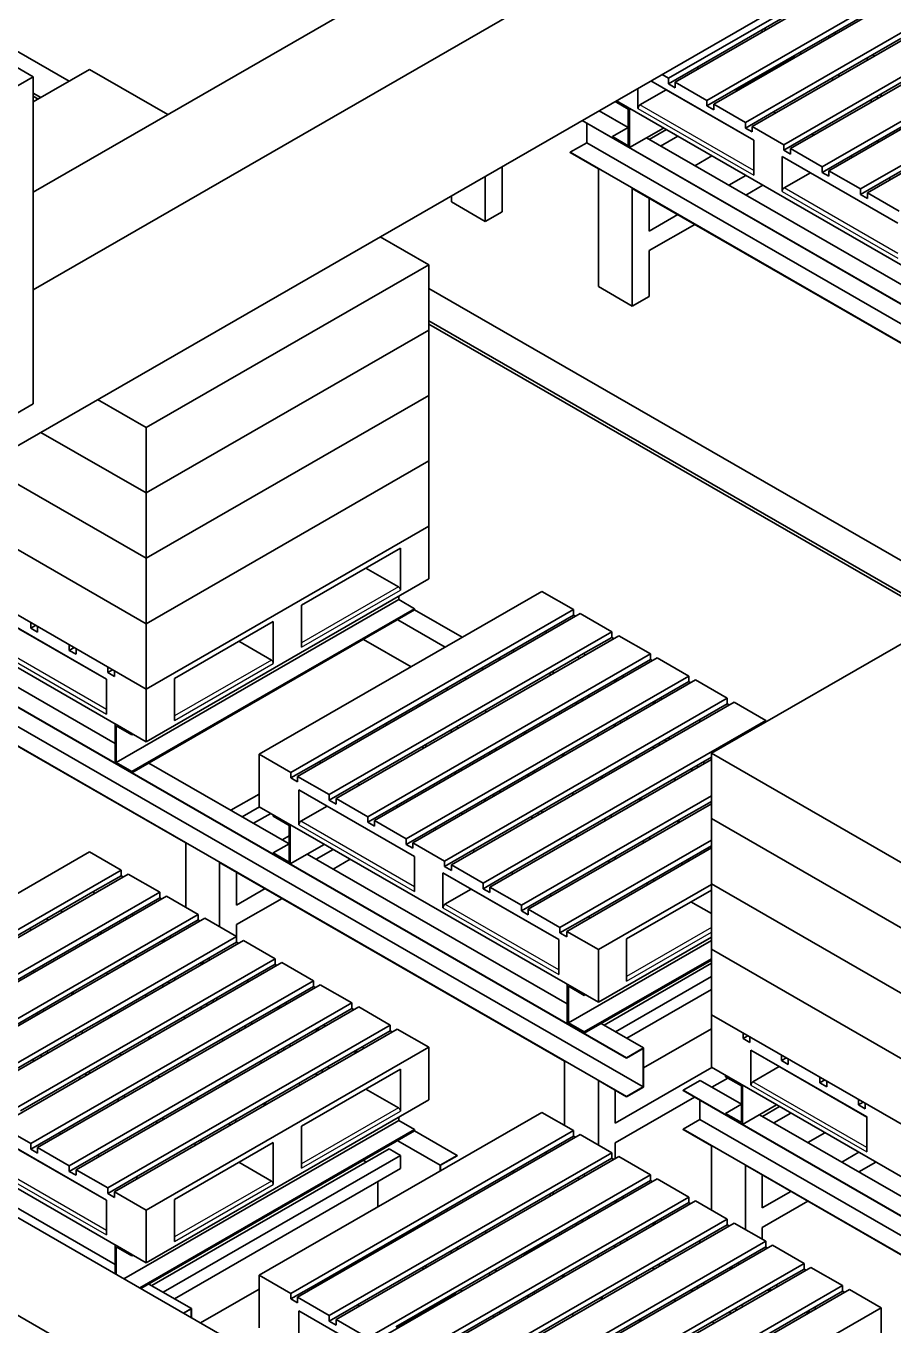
# Model space of a CAD drawing. Header units: millimetres. Extents: x 0 to 84100, y 0 to 59400.
# Drawn here: x 56963 to 59132, y 24066 to 27317 of the extents above; entities that cross this region are included whole.
import ezdxf

# ---------------------------------------------------------------- set-up
doc = ezdxf.new("R2010")
doc.units = ezdxf.units.MM
doc.header["$LTSCALE"] = 100
doc.layers.add('Visible (ISO)', color=7, linetype='Continuous', lineweight=35)
doc.layers.add('Visible Narrow (ISO)', color=7, linetype='Continuous', lineweight=25)

msp = doc.modelspace()

# ---------------------------------------------------------------- linework, layer by layer
at = {"layer": 'Visible (ISO)'}
for p, q in [((62213.72, 21056.92), (46374.53, 30178.1)), ((56981.13, 26901.59), (61347.52, 29416.03)), ((61559.65, 29293.87), (56981.13, 26657.28)), ((56026.54, 25739.67), (61559.65, 28925.97)), ((57071.3, 27178.92), (55708.34, 27963.8)), ((56981.13, 27189.79), (56274.02, 27596.98)), ((58570.71, 27186.34), (59277.81, 27593.54)), ((59294.78, 27583.76), (58587.68, 27176.57)), ((58666.87, 27130.96), (59373.98, 27538.16)), ((59390.95, 27528.38), (58683.84, 27121.19)), ((58763.04, 27075.58), (59470.15, 27482.78)), ((59487.12, 27473.01), (58780.01, 27065.81)), ((58859.21, 27020.2), (59526.71, 27404.6)), ((59526.71, 27385.05), (58876.18, 27010.43)), ((58888.91, 27355.68), (58641.42, 27213.16)), ((58985.07, 27300.3), (59055.78, 27341.02)), ((58985.07, 27300.3), (58737.58, 27157.78)), ((58802.3, 27305.81), (58807.21, 27302.99)), ((58812.54, 27306.06), (58812.54, 27311.7)), ((58955.37, 26964.83), (59526.71, 27293.84)), ((58974.08, 27288.33), (58969.18, 27291.15)), ((58969.46, 27291.31), (58974.36, 27288.48)), ((58970.29, 27290.83), (58970.01, 27290.67)), ((58989.98, 27297.48), (58985.07, 27300.3)), ((59081.24, 27244.92), (59151.95, 27285.64)), ((58898.47, 27250.43), (58903.37, 27247.61)), ((59526.71, 27274.29), (58972.34, 26955.05)), ((58883.69, 27240.96), (58738.42, 27157.3)), ((59081.24, 27244.92), (58833.75, 27102.4)), ((58887.76, 27238.61), (58882.85, 27241.44)), ((59070.25, 27232.95), (59065.35, 27235.77)), ((59065.62, 27235.93), (59070.53, 27233.11)), ((59086.14, 27242.1), (59081.24, 27244.92)), ((56274.02, 26782.59), (56981.13, 27189.79)), ((56981.13, 27127), (57122.55, 27208.44)), ((56981.13, 26372.24), (56981.13, 27189.79)), ((57122.55, 27208.44), (57318.26, 27095.73)), ((58570.71, 27186.34), (58554.72, 27195.55)), ((58570.71, 27172.44), (58641.42, 27213.16)), ((58570.71, 27172.44), (58570.71, 27186.34)), ((58641.42, 27213.16), (58646.32, 27210.34)), ((59177.41, 27189.54), (58929.92, 27047.03)), ((58983.92, 27183.24), (58979.02, 27186.06)), ((58994.64, 27195.05), (58999.54, 27192.23)), ((59051.54, 26909.45), (59526.71, 27183.08)), ((58494.34, 27110.96), (58494.34, 27160.78)), ((58499.29, 27119.53), (58565.05, 27157.4)), ((58527.03, 27179.61), (58784.25, 27031.48)), ((58565.05, 27157.71), (58565.05, 27157.4)), ((58565.05, 27157.4), (58565.32, 27157.56)), ((58784.25, 27031.17), (58565.05, 27157.4)), ((58587.68, 27162.67), (58570.71, 27172.44)), ((58666.87, 27130.96), (58587.68, 27176.57)), ((58587.68, 27176.57), (58587.68, 27162.67)), ((58666.87, 27117.06), (58737.58, 27157.78)), ((58737.58, 27157.78), (58742.49, 27154.96)), ((59526.71, 27163.54), (59068.51, 26899.67)), ((56981.13, 27149.41), (57000.59, 27138.2)), ((56981.13, 27141.23), (56993.49, 27134.11)), ((58437.59, 27128.1), (58470.3, 27109.27)), ((59243.87, 26667.06), (58440.43, 27129.74)), ((58440.43, 27129.74), (58473.13, 27110.91)), ((58580.94, 27148.56), (58580.67, 27148.4)), ((58666.87, 27117.06), (58666.87, 27130.96)), ((58763.04, 27075.58), (58683.84, 27121.19)), ((58683.84, 27121.19), (58683.84, 27107.29)), ((59273.57, 27134.17), (59026.08, 26991.65)), ((59080.09, 27127.86), (59075.19, 27130.68)), ((59090.8, 27139.67), (59095.71, 27136.85)), ((59102.45, 27146.38), (59102.45, 27140.73)), ((58470.29, 27063.3), (58397.68, 27105.11)), ((58470.3, 27109.27), (58470.3, 27017.7)), ((58473.13, 27012.8), (58473.13, 27110.91)), ((58644.64, 27111.57), (58644.91, 27111.73)), ((58652.09, 27107.59), (58651.82, 27107.43)), ((58683.84, 27107.29), (58666.87, 27117.06)), ((58680.48, 27091.24), (58680.21, 27091.08)), ((58763.04, 27061.68), (58833.75, 27102.4)), ((58833.75, 27102.4), (58838.65, 27099.58)), ((58354.54, 27080.27), (60445.95, 25875.91)), ((60445.95, 25876.73), (58355.25, 27080.68)), ((58366.35, 27025.05), (58366.35, 27073.47)), ((58430.7, 27040.5), (58470.3, 27063.31)), ((58473.13, 27012.8), (58558.31, 27061.85)), ((58565.49, 27057.72), (58522.73, 27033.1)), ((58763.04, 27061.68), (58763.04, 27075.58)), ((58780.01, 27051.91), (58763.04, 27061.68)), ((58859.21, 27020.2), (58780.01, 27065.81)), ((58780.01, 27065.81), (58780.01, 27051.91)), ((59369.74, 27078.79), (59122.25, 26936.27)), ((58324.63, 27001.03), (58366.35, 27025.05)), ((60487.67, 25803.46), (58366.35, 27025.05)), ((58470.3, 27017.7), (58430.7, 27040.5)), ((58430.7, 27037.23), (58430.7, 27040.5)), ((58430.7, 27037.23), (58473.13, 27012.8)), ((59166.09, 26662.61), (58515.55, 27037.23)), ((58593.88, 27041.37), (58551.13, 27016.75)), ((58765.61, 27041.9), (58765.88, 27042.06)), ((58784.25, 27031.48), (58784.25, 26944)), ((58859.21, 27006.31), (58929.92, 27047.03)), ((58859.21, 27006.31), (58859.21, 27020.2)), ((58929.92, 27047.03), (58934.82, 27044.2)), ((59096.83, 27026.74), (59091.93, 27029.56)), ((60445.95, 25779.44), (58324.63, 27001.03)), ((58324.63, 27000.21), (58324.63, 27001.03)), ((58395.34, 26959.49), (58324.63, 27000.21)), ((58636.53, 26967.57), (58679.28, 26992.19)), ((58854.96, 26903.29), (58854.96, 26990.76)), ((58854.96, 26990.76), (59144.88, 26823.81)), ((58876.18, 26996.53), (58859.21, 27006.31)), ((58955.37, 26964.83), (58876.18, 27010.43)), ((58876.18, 27010.43), (58876.18, 26996.53)), ((58955.37, 26950.93), (59026.08, 26991.65)), ((59026.08, 26991.65), (59030.99, 26988.82)), ((58154.93, 26965.32), (58154.93, 26852.48)), ((58395.34, 26959.49), (58395.34, 26665.17)), ((58955.37, 26950.93), (58955.37, 26964.83)), ((59051.54, 26909.45), (58972.34, 26955.05)), ((58972.34, 26955.05), (58972.34, 26941.15)), ((58112.5, 26940.89), (58112.5, 26828.05)), ((58764.14, 26943.33), (58721.38, 26918.71)), ((58859.91, 26911.86), (58925.68, 26949.73)), ((58925.68, 26950.04), (58925.68, 26949.73)), ((59144.88, 26823.5), (58925.68, 26949.73)), ((58972.34, 26941.15), (58955.37, 26950.93)), ((59051.54, 26895.55), (59122.25, 26936.27)), ((59122.25, 26936.27), (59127.15, 26933.44)), ((58027.65, 26892.03), (58027.65, 26876.91)), ((58480.2, 26910.62), (58480.2, 26616.31)), ((59342.87, 26413.85), (58480.2, 26910.62)), ((58763.97, 26894.18), (58806.73, 26918.8)), ((59051.54, 26895.55), (59051.54, 26909.45)), ((59068.51, 26885.78), (59051.54, 26895.55)), ((59147.71, 26854.07), (59068.51, 26899.67)), ((59068.51, 26899.67), (59068.51, 26885.78)), ((58112.5, 26828.05), (58027.65, 26876.91)), ((58522.62, 26886.19), (58522.62, 26804.25)), ((58154.93, 26852.48), (58112.5, 26828.05)), ((58593.77, 26845.22), (58522.62, 26804.25)), ((58522.62, 26755.2), (58636.36, 26820.69)), ((57849.82, 26789.63), (57971.08, 26719.8)), ((58522.62, 26755.2), (58522.62, 26640.74)), ((57971.08, 26719.8), (57263.97, 26312.6)), ((57971.08, 26556.29), (57971.08, 26719.8)), ((58480.2, 26616.31), (58395.34, 26665.17)), ((59334.04, 25875.9), (57971.08, 26660.77)), ((58522.62, 26640.74), (58480.2, 26616.31)), ((57971.08, 26579.33), (59263.33, 25835.18)), ((57971.08, 26571.16), (59256.23, 25831.09)), ((57971.08, 26556.29), (57263.97, 26149.09)), ((57971.08, 26556.28), (57263.97, 26149.09)), ((57971.08, 26556.29), (57971.08, 26556.28)), ((57971.08, 26392.77), (57971.08, 26556.28)), ((56981.13, 26372.24), (56274.02, 25965.04)), ((57263.97, 26312.6), (57142.72, 26382.43)), ((57971.08, 26392.77), (57263.97, 25985.58)), ((57971.08, 26392.76), (57263.97, 25985.57)), ((57971.08, 26392.77), (57971.08, 26392.76)), ((57971.08, 26229.25), (57971.08, 26392.76)), ((57263.97, 26149.09), (57263.97, 26312.6)), ((57263.97, 26149.09), (57000.74, 26300.67)), ((57263.97, 26149.09), (57000.75, 26300.68)), ((57263.97, 25985.57), (56858.76, 26218.91)), ((57263.97, 25985.58), (56858.77, 26218.92)), ((57971.08, 26229.25), (57263.97, 25822.06)), ((57971.08, 26229.25), (57263.97, 25822.05)), ((57971.08, 26229.25), (57971.08, 26229.25)), ((57971.08, 26065.74), (57971.08, 26229.25)), ((57263.97, 25985.58), (57263.97, 26149.09)), ((57263.97, 25822.06), (56716.79, 26137.16)), ((57263.97, 25822.05), (56716.79, 26137.15)), ((57263.97, 25658.54), (56574.82, 26055.4)), ((57971.08, 26065.74), (57263.97, 25658.54)), ((57971.08, 26065.74), (57971.08, 25934.11)), ((57263.97, 25526.92), (56460.53, 25989.59)), ((57263.97, 25822.06), (57263.97, 25985.57)), ((57652.88, 25868.6), (57900.37, 26011.12)), ((57900.37, 26011.12), (57900.37, 25905.66)), ((57813.77, 25961.25), (57895.42, 25914.23)), ((56374.64, 25940.13), (58466.06, 24735.76)), ((58466.06, 24736.58), (56375.35, 25940.53)), ((57971.08, 25934.11), (57263.97, 25526.92)), ((58507.77, 24663.31), (56386.45, 25884.9)), ((57186.19, 25522.47), (56535.65, 25897.09)), ((57896.13, 25882.44), (57189.02, 25475.24)), ((58253.92, 25902.86), (57546.82, 25495.66)), ((57896.13, 25890.95), (57896.13, 25882.44)), ((57896.13, 25882.44), (57935.73, 25859.64)), ((58253.92, 25902.86), (58333.12, 25857.25)), ((58678.19, 25498.21), (59385.29, 25905.41)), ((58466.06, 24639.29), (56344.74, 25860.88)), ((56875.07, 25850.61), (57164.98, 25683.66)), ((57935.73, 25859.64), (57228.62, 25452.44)), ((57228.62, 25449.17), (57935.73, 25856.37)), ((57626.01, 25450.06), (58333.12, 25857.25)), ((57652.88, 25763.14), (57652.88, 25868.6)), ((57935.73, 25856.37), (57935.73, 25859.64)), ((57935.73, 25856.37), (58054.46, 25787.99)), ((58333.12, 25857.25), (58333.12, 25843.35)), ((56975.47, 25810.78), (56975.47, 25824.68)), ((56975.47, 25810.78), (56987.54, 25817.73)), ((57263.97, 25658.54), (57263.97, 25822.05)), ((57334.68, 25685.36), (57582.17, 25827.88)), ((57582.17, 25827.88), (57582.17, 25722.42)), ((58350.09, 25847.48), (57642.98, 25440.28)), ((58012.03, 25763.56), (57893.3, 25831.93)), ((58333.12, 25843.35), (58262.41, 25802.64)), ((58333.12, 25843.35), (58338.02, 25840.53)), ((58350.09, 25847.48), (58429.29, 25801.87)), ((57164.98, 25683.35), (56945.78, 25809.58)), ((56992.45, 25801.01), (56975.47, 25810.78)), ((56992.45, 25814.9), (56992.45, 25801.01)), ((57722.18, 25394.68), (58429.29, 25801.87)), ((58446.26, 25792.1), (57739.15, 25384.91)), ((58262.41, 25802.64), (58014.92, 25660.12)), ((58267.31, 25799.81), (58262.41, 25802.64)), ((58429.29, 25787.98), (58358.58, 25747.26)), ((58429.29, 25801.87), (58429.29, 25787.98)), ((58429.29, 25787.98), (58434.19, 25785.15)), ((58446.26, 25792.1), (58525.45, 25746.5)), ((57362.97, 25273.7), (56500.3, 25770.48)), ((57071.64, 25755.4), (57071.64, 25769.3)), ((57071.64, 25755.4), (57083.71, 25762.35)), ((57088.61, 25745.63), (57071.64, 25755.4)), ((57088.61, 25759.53), (57088.61, 25745.63)), ((57495.57, 25778.01), (57577.22, 25730.99)), ((57926.85, 25714.51), (57808.12, 25782.88)), ((58183.21, 25751.38), (58183.21, 25757.03)), ((57818.35, 25339.3), (58525.45, 25746.5)), ((58542.42, 25736.72), (57835.32, 25329.53)), ((58358.58, 25747.26), (58111.09, 25604.74)), ((58145.72, 25735.44), (58150.62, 25732.61)), ((58342.96, 25738.26), (58347.86, 25735.44)), ((58363.48, 25744.43), (58358.58, 25747.26)), ((58525.45, 25732.6), (58454.74, 25691.88)), ((58525.45, 25746.5), (58525.45, 25732.6)), ((58525.45, 25732.6), (58530.36, 25729.77)), ((58542.42, 25736.72), (58621.62, 25691.12)), ((57167.81, 25700.02), (57167.81, 25713.92)), ((57167.81, 25700.02), (57179.87, 25706.97)), ((57184.78, 25690.25), (57167.81, 25700.02)), ((57184.78, 25704.15), (57184.78, 25690.25)), ((57914.51, 25283.92), (58621.62, 25691.12)), ((58108.2, 25708.18), (58103.29, 25711.01)), ((58454.74, 25691.88), (58207.25, 25549.36)), ((58276.88, 25694.56), (58271.97, 25697.39)), ((58282.21, 25697.63), (58282.21, 25703.28)), ((58459.65, 25689.05), (58454.74, 25691.88)), ((58621.62, 25691.12), (58621.62, 25677.22)), ((57164.98, 25683.66), (57164.98, 25596.19)), ((57263.97, 25526.92), (57263.97, 25658.54)), ((57334.68, 25579.9), (57334.68, 25685.36)), ((58638.59, 25681.34), (57931.48, 25274.15)), ((58014.92, 25660.12), (57944.21, 25619.4)), ((58014.92, 25660.12), (58019.82, 25657.29)), ((58060.7, 25686.48), (58065.61, 25683.66)), ((58435.95, 25681.05), (58440.85, 25678.23)), ((58439.13, 25682.88), (58444.03, 25680.06)), ((58621.62, 25677.22), (58550.91, 25636.5)), ((58621.62, 25677.22), (58626.52, 25674.4)), ((58638.59, 25681.34), (58717.79, 25635.74)), ((58010.68, 25228.54), (58717.79, 25635.74)), ((58734.76, 25625.97), (58027.65, 25218.77)), ((58550.91, 25636.5), (58303.42, 25493.98)), ((58338.05, 25624.68), (58342.96, 25621.86)), ((58357.43, 25630.19), (58352.52, 25633.01)), ((58368.14, 25642.01), (58373.04, 25639.18)), ((58532.11, 25625.68), (58537.02, 25622.85)), ((58535.29, 25627.51), (58540.19, 25624.68)), ((58555.81, 25633.68), (58550.91, 25636.5)), ((58717.79, 25621.84), (58647.07, 25581.12)), ((58717.79, 25635.74), (58717.79, 25621.84)), ((58717.79, 25621.84), (58722.69, 25619.02)), ((58734.76, 25625.97), (58813.95, 25580.36)), ((57944.21, 25619.4), (57696.72, 25476.88)), ((57949.11, 25616.57), (57944.21, 25619.4)), ((58111.09, 25604.74), (58040.38, 25564.02)), ((58111.09, 25604.74), (58115.99, 25601.91)), ((58300.53, 25597.43), (58295.63, 25600.25)), ((57186.19, 25571.71), (57228.62, 25547.28)), ((57186.19, 25473.6), (57186.19, 25571.71)), ((57189.02, 25475.24), (57189.02, 25566.81)), ((57189.02, 25566.81), (57228.62, 25544.01)), ((58040.38, 25564.02), (57792.89, 25421.5)), ((57865.01, 25568.14), (57865.01, 25573.79)), ((58045.28, 25561.19), (58040.38, 25564.02)), ((58106.85, 25173.16), (58813.95, 25580.36)), ((58647.07, 25581.12), (58399.59, 25438.6)), ((58434.22, 25569.3), (58439.12, 25566.48)), ((58453.59, 25574.81), (58448.69, 25577.64)), ((58464.31, 25586.63), (58469.21, 25583.81)), ((58651.98, 25578.3), (58647.07, 25581.12)), ((58813.95, 25580.36), (58813.95, 25576.39)), ((57228.62, 25544.01), (57228.62, 25547.28)), ((57228.62, 25544.01), (57231.46, 25545.64)), ((58024.76, 25555.03), (58029.66, 25552.2)), ((58207.25, 25549.36), (58136.54, 25508.64)), ((58207.25, 25549.36), (58212.16, 25546.54)), ((58215.35, 25548.37), (58210.45, 25551.2)), ((58396.7, 25542.05), (58391.79, 25544.87)), ((58560.47, 25531.25), (58565.38, 25528.43)), ((58572.12, 25537.96), (58572.12, 25532.31)), ((57626.01, 25450.06), (57546.82, 25495.66)), ((57546.82, 25495.66), (57546.82, 25364.04)), ((58136.54, 25508.64), (57889.06, 25366.12)), ((57958.68, 25511.32), (57953.78, 25514.15)), ((57964.01, 25514.39), (57964.01, 25520.04)), ((58125.56, 25496.67), (58120.65, 25499.49)), ((58120.93, 25499.65), (58125.83, 25496.82)), ((58141.45, 25505.82), (58136.54, 25508.64)), ((58303.42, 25493.98), (58232.71, 25453.26)), ((58303.42, 25493.98), (58308.32, 25491.16)), ((58311.51, 25492.99), (58306.61, 25495.82)), ((58530.39, 25513.92), (58535.29, 25511.1)), ((58549.76, 25519.43), (58544.86, 25522.26)), ((58678.19, 25334.7), (58678.19, 25498.21)), ((59526.72, 25009.58), (58678.19, 25498.21)), ((57186.19, 25473.6), (57228.62, 25449.17)), ((57228.62, 25452.44), (57189.02, 25475.24)), ((57621.76, 25271.64), (57271.05, 25473.6)), ((57696.72, 25476.88), (57626.01, 25436.16)), ((57696.72, 25476.88), (57701.63, 25474.06)), ((58678.19, 25482.63), (58123.82, 25163.39)), ((58492.86, 25486.67), (58487.96, 25489.49)), ((58678.19, 25488.28), (58495.75, 25383.22)), ((58645.93, 25464.06), (58641.02, 25466.88)), ((58656.64, 25475.87), (58661.54, 25473.05)), ((57228.62, 25449.17), (57228.62, 25452.44)), ((57626.01, 25436.16), (57626.01, 25450.06)), ((57642.98, 25426.39), (57626.01, 25436.16)), ((57722.18, 25394.68), (57642.98, 25440.28)), ((57642.98, 25440.28), (57642.98, 25426.39)), ((58232.71, 25453.26), (57985.22, 25310.74)), ((58039.23, 25446.95), (58034.33, 25449.78)), ((58049.94, 25458.77), (58054.85, 25455.95)), ((58221.72, 25441.29), (58216.82, 25444.11)), ((58217.09, 25444.27), (58222, 25441.44)), ((58237.61, 25450.44), (58232.71, 25453.26)), ((58399.59, 25438.6), (58328.88, 25397.88)), ((58399.59, 25438.6), (58404.49, 25435.78)), ((58407.68, 25437.62), (58402.78, 25440.44)), ((58589.03, 25431.29), (58584.13, 25434.11)), ((58626.55, 25458.55), (58631.46, 25455.72)), ((57546.82, 25396.05), (57476.27, 25355.42)), ((57645.81, 25319.29), (57645.81, 25406.77)), ((57645.81, 25406.77), (57935.73, 25239.82)), ((57792.89, 25421.5), (57722.18, 25380.78)), ((57722.18, 25380.78), (57722.18, 25394.68)), ((57792.89, 25421.5), (57797.79, 25418.68)), ((58328.88, 25397.88), (58081.39, 25255.36)), ((58135.4, 25391.57), (58130.49, 25394.4)), ((58146.11, 25403.39), (58151.01, 25400.57)), ((58333.78, 25395.06), (58328.88, 25397.88)), ((57547.31, 25363.75), (57504.55, 25339.13)), ((57546.82, 25364.04), (58395.34, 24875.4)), ((57716.52, 25365.74), (57650.76, 25327.87)), ((57716.52, 25366.05), (57716.52, 25365.74)), ((57716.52, 25365.74), (57716.8, 25365.89)), ((57935.73, 25239.51), (57716.52, 25365.74)), ((57739.15, 25371.01), (57722.18, 25380.78)), ((57818.35, 25339.3), (57739.15, 25384.91)), ((57739.15, 25384.91), (57739.15, 25371.01)), ((57889.06, 25366.12), (57818.35, 25325.4)), ((57889.06, 25366.12), (57893.96, 25363.3)), ((58112.5, 25384.04), (58112.5, 25378.39)), ((58203.01, 25117.79), (58678.19, 25391.42)), ((58678.19, 25371.87), (58219.98, 25108.01)), ((58495.75, 25383.22), (58425.04, 25342.5)), ((58495.75, 25383.22), (58500.66, 25380.4)), ((58503.85, 25382.24), (58498.94, 25385.06)), ((58678.19, 25377.52), (58591.92, 25327.84)), ((57575.7, 25347.4), (57532.95, 25322.78)), ((57582.17, 25343.68), (57624.6, 25319.25)), ((57582.17, 25340.41), (57582.17, 25343.68)), ((57582.17, 25340.41), (57621.77, 25317.61)), ((57732.41, 25356.9), (57732.14, 25356.74)), ((57818.35, 25325.4), (57818.35, 25339.3)), ((57914.51, 25283.92), (57835.32, 25329.53)), ((57835.32, 25329.53), (57835.32, 25315.63)), ((58055.97, 25345.84), (58051.07, 25348.66)), ((58425.04, 25342.5), (58177.56, 25199.99)), ((58231.56, 25336.2), (58226.66, 25339.02)), ((58242.28, 25348.01), (58247.18, 25345.19)), ((58253.92, 25354.72), (58253.92, 25349.07)), ((58414.06, 25330.53), (58409.15, 25333.35)), ((58409.43, 25333.51), (58414.33, 25330.69)), ((58429.95, 25339.68), (58425.04, 25342.5)), ((58600.01, 25326.86), (58595.11, 25329.68)), ((59526.72, 24846.07), (58678.19, 25334.7)), ((58678.19, 25334.69), (58678.19, 25334.7)), ((58678.19, 25171.19), (58678.19, 25334.69)), ((59526.72, 24846.06), (58678.19, 25334.69)), ((62213.72, 21301.23), (55266.4, 25301.93)), ((57621.77, 25317.61), (57621.77, 25226.04)), ((57624.6, 25221.14), (57624.6, 25319.25)), ((57796.11, 25319.91), (57796.38, 25320.06)), ((57818.36, 25307.41), (57818.09, 25307.25)), ((57835.32, 25315.63), (57818.35, 25325.4)), ((57985.22, 25310.74), (57914.51, 25270.02)), ((57985.22, 25310.74), (57990.13, 25307.92)), ((58591.92, 25327.84), (58521.21, 25287.13)), ((58591.92, 25327.84), (58596.82, 25325.02)), ((57362.97, 25273.7), (57362.97, 25112.9)), ((57582.17, 25248.84), (57621.77, 25271.65)), ((57604.15, 25281.78), (57621.77, 25291.92)), ((57624.6, 25221.14), (57709.78, 25270.19)), ((57860.68, 25282.72), (57860.95, 25282.88)), ((57914.51, 25270.02), (57914.51, 25283.92)), ((57931.48, 25260.25), (57914.51, 25270.02)), ((58010.68, 25228.54), (57931.48, 25274.15)), ((57931.48, 25274.15), (57931.48, 25260.25)), ((58521.21, 25287.13), (58273.72, 25144.61)), ((58299.18, 25062.41), (58678.19, 25280.66)), ((58327.73, 25280.82), (58322.83, 25283.64)), ((58338.44, 25292.63), (58343.35, 25289.81)), ((58510.22, 25275.15), (58505.32, 25277.97)), ((58505.59, 25278.13), (58510.5, 25275.31)), ((58526.11, 25284.3), (58521.21, 25287.13)), ((58678.19, 25266.76), (58617.38, 25231.75)), ((57122.55, 25251.35), (56415.45, 24844.15)), ((57122.55, 25251.35), (57201.75, 25205.74)), ((57621.77, 25226.04), (57582.17, 25248.84)), ((57582.17, 25245.57), (57582.17, 25248.84)), ((57582.17, 25245.57), (57624.6, 25221.14)), ((58317.56, 24870.95), (57667.02, 25245.57)), ((57731.76, 25257.54), (57689.01, 25232.92)), ((57731.6, 25208.39), (57774.35, 25233.01)), ((57935.73, 25239.82), (57935.73, 25152.34)), ((58081.39, 25255.36), (58010.68, 25214.64)), ((58081.39, 25255.36), (58086.29, 25252.54)), ((58678.19, 25261.12), (58316.15, 25052.63)), ((58617.38, 25231.75), (58369.89, 25089.23)), ((58434.61, 25237.25), (58439.51, 25234.43)), ((58622.28, 25228.92), (58617.38, 25231.75)), ((56494.64, 24798.54), (57201.75, 25205.74)), ((57201.75, 25205.74), (57201.75, 25191.84)), ((57447.82, 25224.83), (57447.82, 25064.04)), ((58310.49, 24728.06), (57447.82, 25224.83)), ((57490.25, 25200.4), (57490.25, 25118.46)), ((58006.44, 25111.62), (58006.44, 25199.1)), ((58006.44, 25199.1), (58296.35, 25032.15)), ((58010.68, 25214.64), (58010.68, 25228.54)), ((58027.65, 25204.87), (58010.68, 25214.64)), ((58106.85, 25173.16), (58027.65, 25218.77)), ((58027.65, 25218.77), (58027.65, 25204.87)), ((58177.56, 25199.99), (58106.85, 25159.27)), ((58177.56, 25199.99), (58182.46, 25197.16)), ((58423.9, 25225.44), (58418.99, 25228.26)), ((58606.39, 25219.77), (58601.49, 25222.6)), ((58601.76, 25222.75), (58606.66, 25219.93)), ((57218.72, 25195.97), (56511.61, 24788.77)), ((57201.75, 25191.84), (57131.04, 25151.12)), ((57201.75, 25191.84), (57206.65, 25189.02)), ((57218.72, 25195.97), (57297.92, 25150.36)), ((58106.85, 25159.27), (58106.85, 25173.16)), ((58395.34, 25007.03), (58678.19, 25169.91)), ((58520.06, 25170.06), (58515.16, 25172.88)), ((58530.78, 25181.88), (58535.68, 25179.05)), ((59526.72, 24682.55), (58678.19, 25171.19)), ((58678.19, 25171.18), (58678.19, 25171.18)), ((58678.19, 25007.67), (58678.19, 25171.18)), ((59526.72, 24682.54), (58678.19, 25171.18)), ((56590.81, 24743.17), (57297.92, 25150.36)), ((57314.89, 25140.59), (56607.78, 24733.39)), ((57131.04, 25151.12), (56883.55, 25008.6)), ((57135.94, 25148.3), (57131.04, 25151.12)), ((57297.92, 25136.46), (57227.2, 25095.74)), ((57297.92, 25150.36), (57297.92, 25136.46)), ((57297.92, 25136.46), (57302.82, 25133.64)), ((57314.89, 25140.59), (57394.08, 25094.98)), ((57561.4, 25159.43), (57490.25, 25118.46)), ((57490.25, 25069.41), (57603.99, 25134.9)), ((58077.15, 25158.07), (58011.39, 25120.2)), ((58077.15, 25158.38), (58077.15, 25158.07)), ((58296.35, 25031.84), (58077.15, 25158.07)), ((58123.82, 25149.49), (58106.85, 25159.27)), ((58203.01, 25117.79), (58123.82, 25163.39)), ((58123.82, 25163.39), (58123.82, 25149.49)), ((58273.72, 25144.61), (58203.01, 25103.89)), ((58273.72, 25144.61), (58278.63, 25141.78)), ((58466.06, 25033.85), (58678.19, 25156.01)), ((57051.84, 25099.87), (57051.84, 25105.52)), ((58203.01, 25103.89), (58203.01, 25117.79)), ((58219.98, 25094.11), (58203.01, 25103.89)), ((58299.18, 25062.41), (58219.98, 25108.01)), ((58219.98, 25108.01), (58219.98, 25094.11)), ((58678.19, 25096.99), (58626.94, 25126.5)), ((56686.97, 24687.79), (57394.08, 25094.98)), ((57411.05, 25085.21), (56703.95, 24678.01)), ((57227.2, 25095.74), (56979.72, 24953.22)), ((57014.35, 25083.93), (57019.25, 25081.1)), ((57211.59, 25086.75), (57216.49, 25083.93)), ((57232.11, 25092.92), (57227.2, 25095.74)), ((57394.08, 25081.08), (57323.37, 25040.36)), ((57394.08, 25094.98), (57394.08, 25081.08)), ((57394.08, 25081.08), (57398.98, 25078.26)), ((57411.05, 25085.21), (57490.25, 25039.6)), ((57490.25, 25069.41), (57490.25, 25039.6)), ((58369.89, 25089.23), (58299.18, 25048.51)), ((58369.89, 25089.23), (58374.79, 25086.4)), ((56783.14, 24632.41), (57490.25, 25039.6)), ((56976.83, 25056.67), (56971.92, 25059.49)), ((57323.37, 25040.36), (57075.88, 24897.85)), ((57145.51, 25043.05), (57140.6, 25045.87)), ((57150.84, 25046.12), (57150.84, 25051.77)), ((57328.27, 25037.54), (57323.37, 25040.36)), ((57490.25, 25039.6), (57490.25, 25025.71)), ((58299.18, 25048.51), (58299.18, 25062.41)), ((58316.15, 25038.74), (58299.18, 25048.51)), ((58395.34, 25007.03), (58316.15, 25052.63)), ((58316.15, 25052.63), (58316.15, 25038.74)), ((58678.19, 25038.28), (58395.34, 24875.4)), ((57507.22, 25029.83), (56800.11, 24622.64)), ((57304.58, 25029.54), (57309.48, 25026.72)), ((57307.75, 25031.37), (57312.66, 25028.55)), ((57490.25, 25025.71), (57419.54, 24984.99)), ((57490.25, 25025.71), (57495.15, 25022.88)), ((57507.22, 25029.83), (57586.41, 24984.23)), ((58296.35, 25032.15), (58296.35, 24944.67)), ((58678.19, 25029.77), (58320.39, 24823.73)), ((58395.34, 24875.4), (58395.34, 25007.03)), ((58466.06, 24928.39), (58466.06, 25033.85)), ((59526.72, 24519.03), (58678.19, 25007.67)), ((58678.19, 25007.66), (58678.19, 25007.66)), ((58678.19, 24844.15), (58678.19, 25007.66)), ((59526.72, 24519.02), (58678.19, 25007.66)), ((56879.31, 24577.03), (57586.41, 24984.23)), ((57603.39, 24974.45), (56896.28, 24567.26)), ((57419.54, 24984.99), (57172.05, 24842.47)), ((57206.68, 24973.17), (57211.59, 24970.34)), ((57226.06, 24978.68), (57221.15, 24981.5)), ((57236.77, 24990.49), (57241.67, 24987.67)), ((57400.74, 24974.16), (57405.65, 24971.34)), ((57403.92, 24975.99), (57408.82, 24973.17)), ((57424.44, 24982.16), (57419.54, 24984.99)), ((57586.41, 24984.23), (57586.41, 24970.33)), ((57603.39, 24974.45), (57682.58, 24928.85)), ((58678.19, 24984.16), (58359.99, 24800.93)), ((58359.99, 24797.66), (58678.19, 24980.89)), ((58678.19, 24972.62), (58409.6, 24817.95)), ((56979.72, 24953.22), (56909.01, 24912.51)), ((56979.72, 24953.22), (56984.62, 24950.4)), ((57169.16, 24945.91), (57164.26, 24948.74)), ((57586.41, 24970.33), (57515.7, 24929.61)), ((57586.41, 24970.33), (57591.32, 24967.5)), ((58678.19, 24940.05), (58437.88, 24801.67)), ((56975.47, 24521.65), (57682.58, 24928.85)), ((57699.55, 24919.07), (56992.45, 24511.88)), ((57515.7, 24929.61), (57268.22, 24787.09)), ((57302.85, 24917.79), (57307.75, 24914.97)), ((57322.22, 24923.3), (57317.32, 24926.12)), ((57332.94, 24935.12), (57337.84, 24932.29)), ((57520.61, 24926.78), (57515.7, 24929.61)), ((57682.58, 24914.95), (57611.87, 24874.23)), ((57682.58, 24928.85), (57682.58, 24914.95)), ((57682.58, 24914.95), (57687.48, 24912.12)), ((57699.55, 24919.07), (57778.75, 24873.47)), ((58317.56, 24920.19), (58359.99, 24895.76)), ((58317.56, 24822.09), (58317.56, 24920.19)), ((58320.39, 24823.73), (58320.39, 24915.3)), ((58320.39, 24915.3), (58359.99, 24892.49)), ((58678.19, 24907.35), (58466.27, 24785.32)), ((57075.88, 24897.85), (57005.17, 24857.13)), ((57075.88, 24897.85), (57080.79, 24895.02)), ((57083.98, 24896.86), (57079.07, 24899.68)), ((57265.33, 24890.53), (57260.42, 24893.36)), ((57611.87, 24874.23), (57364.38, 24731.71)), ((57429.1, 24879.74), (57434.01, 24876.91)), ((57440.75, 24886.44), (57440.75, 24880.8)), ((57616.77, 24871.41), (57611.87, 24874.23)), ((58359.99, 24892.49), (58359.99, 24895.76)), ((58359.99, 24892.49), (58362.83, 24894.13)), ((57005.17, 24857.13), (56757.69, 24714.61)), ((56994.19, 24845.15), (56989.28, 24847.98)), ((56989.56, 24848.13), (56994.46, 24845.31)), ((57010.08, 24854.3), (57005.17, 24857.13)), ((57071.64, 24466.27), (57778.75, 24873.47)), ((57795.72, 24863.7), (57088.61, 24456.5)), ((57172.05, 24842.47), (57101.34, 24801.75)), ((57172.05, 24842.47), (57176.95, 24839.64)), ((57180.14, 24841.48), (57175.24, 24844.3)), ((57399.02, 24862.41), (57403.92, 24859.59)), ((57418.39, 24867.92), (57413.49, 24870.74)), ((57593.07, 24863.41), (57597.98, 24860.58)), ((57596.25, 24865.24), (57601.16, 24862.41)), ((57778.75, 24859.57), (57708.04, 24818.85)), ((57778.75, 24873.47), (57778.75, 24859.57)), ((57778.75, 24859.57), (57783.65, 24856.75)), ((57795.72, 24863.7), (57874.91, 24818.09)), ((58678.19, 24844.15), (58678.19, 24712.52)), ((59526.72, 24355.51), (58678.19, 24844.15)), ((57167.81, 24410.89), (57874.91, 24818.09)), ((57361.49, 24835.16), (57356.59, 24837.98)), ((57708.04, 24818.85), (57460.55, 24676.33)), ((57514.56, 24812.54), (57509.65, 24815.37)), ((57525.27, 24824.36), (57530.17, 24821.53)), ((57692.42, 24809.86), (57697.32, 24807.03)), ((57712.94, 24816.03), (57708.04, 24818.85)), ((57874.91, 24818.09), (57874.91, 24804.19)), ((58317.56, 24822.09), (58359.99, 24797.66)), ((58359.99, 24800.93), (58320.39, 24823.73)), ((58508.48, 24761.01), (58402.42, 24822.09)), ((58508.48, 24711.26), (58678.19, 24808.99)), ((57101.34, 24801.75), (56853.85, 24659.23)), ((57090.35, 24789.77), (57085.45, 24792.6)), ((57085.72, 24792.76), (57090.63, 24789.93)), ((57106.24, 24798.92), (57101.34, 24801.75)), ((57891.88, 24808.32), (57184.78, 24401.12)), ((57268.22, 24787.09), (57197.51, 24746.37)), ((57268.22, 24787.09), (57273.12, 24784.27)), ((57276.31, 24786.1), (57271.41, 24788.93)), ((57457.66, 24779.78), (57452.76, 24782.6)), ((57495.18, 24807.03), (57500.08, 24804.21)), ((57689.24, 24808.03), (57694.14, 24805.2)), ((57874.91, 24804.19), (57804.2, 24763.47)), ((57874.91, 24804.19), (57879.82, 24801.37)), ((57891.88, 24808.32), (57971.08, 24762.71)), ((58359.99, 24797.66), (58359.99, 24800.93)), ((58757.38, 24784.65), (58757.38, 24798.54)), ((58757.38, 24784.65), (58769.45, 24791.59)), ((58774.35, 24774.87), (58757.38, 24784.65)), ((58774.35, 24788.77), (58774.35, 24774.87)), ((57197.51, 24746.37), (56950.02, 24603.85)), ((57014.74, 24751.88), (57019.64, 24749.05)), ((57202.41, 24743.55), (57197.51, 24746.37)), ((57263.97, 24355.52), (57971.08, 24762.71)), ((57804.2, 24763.47), (57556.72, 24620.95)), ((57591.35, 24751.65), (57596.25, 24748.83)), ((57610.72, 24757.16), (57605.82, 24759.99)), ((57621.44, 24768.98), (57626.34, 24766.16)), ((57785.41, 24752.65), (57790.31, 24749.82)), ((57788.59, 24754.48), (57793.49, 24751.66)), ((57809.11, 24760.65), (57804.2, 24763.47)), ((57971.08, 24762.71), (57971.08, 24631.09)), ((58508.48, 24761.01), (58466.06, 24736.58)), ((58466.06, 24735.76), (58507.77, 24759.79)), ((58507.77, 24759.79), (58507.77, 24663.31)), ((58508.48, 24662.9), (58508.48, 24761.01)), ((58777.18, 24667.78), (58777.18, 24755.26)), ((58777.18, 24755.26), (59067.1, 24588.31)), ((56415.45, 24712.52), (57263.97, 24223.89)), ((56981.13, 24732.52), (56981.13, 24726.88)), ((57004.02, 24740.06), (56999.12, 24742.88)), ((57364.38, 24731.71), (57293.67, 24690.99)), ((57364.38, 24731.71), (57369.29, 24728.89)), ((57372.48, 24730.72), (57367.57, 24733.55)), ((57553.83, 24724.4), (57548.92, 24727.22)), ((57717.6, 24713.6), (57722.51, 24710.78)), ((58310.49, 24728.06), (58310.49, 24567.26)), ((58679.28, 24711.89), (58437.77, 24572.82)), ((58466.06, 24736.58), (58466.06, 24735.76)), ((59526.72, 24223.89), (58678.19, 24712.52)), ((58782.13, 24676.35), (58847.89, 24714.22)), ((58847.89, 24714.54), (58847.89, 24714.22)), ((58847.89, 24714.22), (58848.17, 24714.38)), ((59067.1, 24587.99), (58847.89, 24714.22)), ((58853.55, 24729.27), (58853.55, 24743.16)), ((58853.55, 24729.27), (58865.62, 24736.22)), ((58870.52, 24719.49), (58853.55, 24729.27)), ((58870.52, 24733.39), (58870.52, 24719.49)), ((57293.67, 24690.99), (57046.19, 24548.47)), ((57100.19, 24684.68), (57095.29, 24687.51)), ((57110.9, 24696.5), (57115.81, 24693.68)), ((57122.55, 24703.21), (57122.55, 24697.56)), ((57282.69, 24679.02), (57277.78, 24681.84)), ((57278.06, 24682), (57282.96, 24679.17)), ((57298.58, 24688.17), (57293.67, 24690.99)), ((57652.88, 24565.57), (57900.37, 24708.09)), ((57687.51, 24696.28), (57692.42, 24693.45)), ((57706.89, 24701.78), (57701.99, 24704.61)), ((57900.37, 24708.09), (57900.37, 24602.63)), ((58395.34, 24679.19), (58395.34, 24518.39)), ((58466.06, 24638.47), (58395.34, 24679.19)), ((58607.48, 24655.14), (58649.9, 24679.57)), ((58753.13, 24620.13), (58649.9, 24679.57)), ((58679.12, 24662.75), (58719.04, 24685.73)), ((58713.54, 24692.17), (58755.97, 24667.73)), ((58713.54, 24688.89), (58713.54, 24692.17)), ((58713.54, 24688.89), (58753.14, 24666.09)), ((58863.78, 24705.39), (58863.51, 24705.23)), ((58949.72, 24673.89), (58949.72, 24687.79)), ((58949.72, 24673.89), (58961.78, 24680.84)), ((57460.55, 24676.33), (57389.84, 24635.61)), ((57460.55, 24676.33), (57465.45, 24673.51)), ((57468.64, 24675.35), (57463.74, 24678.17)), ((57649.99, 24669.02), (57645.09, 24671.84)), ((57895.42, 24611.2), (57813.77, 24658.22)), ((58437.77, 24654.76), (58437.77, 24572.82)), ((58507.77, 24663.31), (58466.06, 24639.29)), ((58466.06, 24638.47), (58508.48, 24662.9)), ((58607.48, 24654.32), (58607.48, 24655.14)), ((60728.8, 23433.55), (58607.48, 24655.14)), ((58607.48, 24654.32), (60728.8, 23432.73)), ((58753.14, 24666.09), (58753.14, 24574.53)), ((58755.97, 24569.63), (58755.97, 24667.73)), ((58927.48, 24668.39), (58927.75, 24668.55)), ((58934.93, 24664.42), (58934.66, 24664.26)), ((58966.69, 24664.12), (58949.72, 24673.89)), ((58963.33, 24648.06), (58963.05, 24647.91)), ((58966.69, 24678.01), (58966.69, 24664.12)), ((57389.84, 24635.61), (57142.35, 24493.09)), ((57196.36, 24629.3), (57191.45, 24632.13)), ((57207.07, 24641.12), (57211.97, 24638.3)), ((57971.08, 24631.09), (57263.97, 24223.89)), ((57378.85, 24623.64), (57373.95, 24626.46)), ((57374.22, 24626.62), (57379.13, 24623.8)), ((57394.74, 24632.79), (57389.84, 24635.61)), ((57556.72, 24620.95), (57486.01, 24580.23)), ((57556.72, 24620.95), (57561.62, 24618.13)), ((57564.81, 24619.97), (57559.91, 24622.79)), ((58437.77, 24523.76), (58635.98, 24637.91)), ((58466.06, 24639.29), (58466.06, 24638.47)), ((58649.2, 24581.88), (58649.2, 24630.3)), ((58713.54, 24597.33), (58753.14, 24620.13)), ((58755.97, 24569.63), (58841.15, 24618.68)), ((58848.33, 24614.55), (58805.58, 24589.92)), ((59045.88, 24618.51), (59045.88, 24632.41)), ((59045.88, 24618.51), (59057.95, 24625.46)), ((59062.85, 24608.74), (59045.88, 24618.51)), ((59062.85, 24622.63), (59062.85, 24608.74)), ((57186.19, 24219.44), (56535.65, 24594.06)), ((57303.24, 24585.74), (57308.14, 24582.92)), ((58253.92, 24599.83), (57546.82, 24192.64)), ((57896.13, 24587.92), (57896.13, 24579.41)), ((58253.92, 24599.83), (58333.12, 24554.23)), ((58607.48, 24557.85), (58649.2, 24581.88)), ((60770.52, 23360.29), (58649.2, 24581.88)), ((58753.14, 24574.53), (58713.54, 24597.33)), ((58713.54, 24594.06), (58713.54, 24597.33)), ((58713.54, 24594.06), (58755.97, 24569.63)), ((59448.93, 24219.44), (58798.4, 24594.06)), ((58876.73, 24598.19), (58833.97, 24573.57)), ((59048.45, 24598.73), (59048.73, 24598.89)), ((59067.1, 24588.31), (59067.1, 24500.83)), ((56975.47, 24521.65), (56896.28, 24567.26)), ((57896.13, 24579.41), (57208.6, 24183.49)), ((57486.01, 24580.23), (57238.52, 24437.72)), ((57935.73, 24556.61), (57248.2, 24160.69)), ((57251.04, 24159.05), (57935.73, 24553.34)), ((57292.52, 24573.93), (57287.62, 24576.75)), ((57475.02, 24568.26), (57470.11, 24571.08)), ((57470.39, 24571.24), (57475.29, 24568.42)), ((57490.91, 24577.41), (57486.01, 24580.23)), ((57626.01, 24147.03), (58333.12, 24554.23)), ((57652.88, 24460.11), (57652.88, 24565.57)), ((57896.13, 24579.41), (57935.73, 24556.61)), ((57935.73, 24553.34), (57935.73, 24556.61)), ((57935.73, 24553.34), (58041.79, 24492.26)), ((58333.12, 24554.23), (58333.12, 24540.33)), ((60728.8, 23336.26), (58607.48, 24557.85)), ((58607.48, 24557.03), (58607.48, 24557.85)), ((58678.19, 24516.31), (58607.48, 24557.03)), ((58919.37, 24524.39), (58962.13, 24549.02)), ((56875.07, 24547.59), (57164.98, 24380.64)), ((57046.19, 24548.47), (56975.47, 24507.75)), ((56975.47, 24507.75), (56975.47, 24521.65)), ((57046.19, 24548.47), (57051.09, 24545.65)), ((57334.68, 24382.34), (57582.17, 24524.85)), ((57388.69, 24518.55), (57383.79, 24521.37)), ((57399.4, 24530.36), (57404.31, 24527.54)), ((57582.17, 24524.85), (57582.17, 24419.39)), ((58350.09, 24544.45), (57642.98, 24137.26)), ((57999.37, 24467.83), (57893.3, 24528.91)), ((58262.41, 24499.61), (58333.12, 24540.33)), ((58333.12, 24540.33), (58338.02, 24537.5)), ((58350.09, 24544.45), (58429.29, 24498.85)), ((58437.77, 24523.76), (58437.77, 24484.19)), ((58678.19, 24516.31), (58678.19, 24355.52)), ((57164.98, 24380.32), (56945.78, 24506.55)), ((56992.45, 24497.98), (56975.47, 24507.75)), ((57071.64, 24466.27), (56992.45, 24511.88)), ((56992.45, 24511.88), (56992.45, 24497.98)), ((57142.35, 24493.09), (57071.64, 24452.37)), ((57142.35, 24493.09), (57147.25, 24490.27)), ((57872.09, 24508.42), (57278.23, 24166.44)), ((57900.37, 24492.13), (57306.51, 24150.15)), ((57722.18, 24091.65), (58429.29, 24498.85)), ((58446.26, 24489.08), (57739.15, 24081.88)), ((57872.09, 24508.42), (57900.37, 24492.13)), ((57900.37, 24492.13), (57900.37, 24459.43)), ((58041.79, 24492.26), (57999.37, 24467.83)), ((58000.07, 24467.42), (58041.79, 24491.44)), ((58262.41, 24499.61), (58014.92, 24357.09)), ((58041.79, 24491.44), (58041.79, 24492.26)), ((58267.31, 24496.79), (58262.41, 24499.61)), ((58358.58, 24444.23), (58429.29, 24484.95)), ((58429.29, 24498.85), (58429.29, 24484.95)), ((58429.29, 24484.95), (58434.19, 24482.13)), ((58446.26, 24489.08), (58525.45, 24443.47)), ((59046.98, 24500.15), (59004.22, 24475.53)), ((57071.64, 24452.37), (57071.64, 24466.27)), ((57088.61, 24442.6), (57071.64, 24452.37)), ((57167.81, 24410.89), (57088.61, 24456.5)), ((57088.61, 24456.5), (57088.61, 24442.6)), ((57900.37, 24459.43), (57334.9, 24133.8)), ((57577.22, 24427.96), (57495.57, 24474.98)), ((57815.3, 24475.72), (57808.12, 24479.86)), ((57999.37, 24467.83), (57999.37, 24453.24)), ((58000.07, 24453.65), (58000.07, 24467.42)), ((58183.21, 24448.36), (58183.21, 24454)), ((58763.04, 24467.45), (58763.04, 24306.65)), ((59625.71, 23970.67), (58763.04, 24467.45)), ((59046.81, 24451), (59089.57, 24475.63)), ((57238.52, 24437.72), (57167.81, 24397)), ((57238.52, 24437.72), (57243.42, 24434.89)), ((57818.35, 24036.27), (58525.45, 24443.47)), ((58542.42, 24433.7), (57835.32, 24026.5)), ((57843.8, 24426.86), (57843.8, 24363.66)), ((58358.58, 24444.23), (58111.09, 24301.71)), ((58342.96, 24435.24), (58347.86, 24432.41)), ((58363.48, 24441.41), (58358.58, 24444.23)), ((58454.74, 24388.85), (58525.45, 24429.57)), ((58525.45, 24443.47), (58525.45, 24429.57)), ((58525.45, 24429.57), (58530.36, 24426.75)), ((58542.42, 24433.7), (58621.62, 24388.09)), ((58805.47, 24443.02), (58805.47, 24361.07)), ((57167.81, 24397), (57167.81, 24410.89)), ((57184.78, 24387.22), (57167.81, 24397)), ((57263.97, 24355.52), (57184.78, 24401.12)), ((57184.78, 24401.12), (57184.78, 24387.22)), ((57914.51, 23980.9), (58621.62, 24388.09)), ((58454.74, 24388.85), (58207.25, 24246.33)), ((58271.97, 24394.36), (58276.88, 24391.54)), ((58282.21, 24394.61), (58282.21, 24400.25)), ((58459.65, 24386.03), (58454.74, 24388.85)), ((58621.62, 24388.09), (58621.62, 24374.19)), ((58876.62, 24402.05), (58805.47, 24361.07)), ((57164.98, 24380.64), (57164.98, 24293.16)), ((57263.97, 24223.89), (57263.97, 24355.52)), ((57334.68, 24276.87), (57334.68, 24382.34)), ((58638.59, 24378.32), (57931.48, 23971.12)), ((57944.21, 24316.37), (58014.92, 24357.09)), ((58014.92, 24357.09), (58019.82, 24354.27)), ((58435.95, 24378.03), (58440.85, 24375.2)), ((58439.13, 24379.86), (58444.03, 24377.04)), ((58550.91, 24333.47), (58621.62, 24374.19)), ((58621.62, 24374.19), (58626.52, 24371.37)), ((58638.59, 24378.32), (58717.79, 24332.71)), ((58805.47, 24312.02), (58919.21, 24377.52)), ((58010.68, 23925.52), (58717.79, 24332.71)), ((58734.76, 24322.94), (58027.65, 23915.74)), ((58550.91, 24333.47), (58303.42, 24190.95)), ((58338.05, 24321.65), (58342.96, 24318.83)), ((58357.43, 24327.16), (58352.52, 24329.99)), ((58368.14, 24338.98), (58373.04, 24336.16)), ((58532.11, 24322.65), (58537.02, 24319.83)), ((58535.29, 24324.48), (58540.19, 24321.66)), ((58555.81, 24330.65), (58550.91, 24333.47)), ((58717.79, 24332.71), (58717.79, 24318.81)), ((58734.76, 24322.94), (58813.95, 24277.33)), ((57944.21, 24316.37), (57696.72, 24173.85)), ((57949.11, 24313.55), (57944.21, 24316.37)), ((58040.38, 24260.99), (58111.09, 24301.71)), ((58111.09, 24301.71), (58115.99, 24298.89)), ((58300.53, 24294.4), (58295.63, 24297.22)), ((58647.07, 24278.09), (58717.79, 24318.81)), ((58717.79, 24318.81), (58722.69, 24315.99)), ((58805.47, 24312.02), (58805.47, 24282.22)), ((57186.19, 24268.68), (57228.62, 24244.25)), ((57186.19, 24196.39), (57186.19, 24268.68)), ((57189.02, 24194.77), (57189.02, 24263.78)), ((57189.02, 24263.78), (57228.62, 24240.98)), ((58040.38, 24260.99), (57792.89, 24118.47)), ((57865.01, 24265.12), (57865.01, 24270.76)), ((58045.28, 24258.17), (58040.38, 24260.99)), ((58106.85, 23870.14), (58813.95, 24277.33)), ((58830.92, 24267.56), (58123.82, 23860.37)), ((58268.07, 24280.39), (58208.09, 24245.85)), ((58267.23, 24280.87), (58268.07, 24280.39)), ((58268.07, 24280.39), (58268.07, 24275.7)), ((58647.07, 24278.09), (58399.59, 24135.58)), ((58434.22, 24266.28), (58439.12, 24263.45)), ((58453.59, 24271.79), (58448.69, 24274.61)), ((58464.31, 24283.6), (58469.21, 24280.78)), ((58651.98, 24275.27), (58647.07, 24278.09)), ((58743.24, 24222.72), (58813.95, 24263.44)), ((58813.95, 24277.33), (58813.95, 24263.44)), ((58813.95, 24263.44), (58818.86, 24260.61)), ((58830.92, 24267.56), (58910.12, 24221.96)), ((57228.62, 24240.98), (57228.62, 24244.25)), ((57228.62, 24240.98), (57231.46, 24242.61)), ((58024.76, 24252), (58029.66, 24249.18)), ((58136.54, 24205.61), (58207.25, 24246.33)), ((58207.25, 24246.33), (58212.16, 24243.51)), ((58396.7, 24239.02), (58391.79, 24241.84)), ((58560.47, 24228.22), (58565.38, 24225.4)), ((58572.12, 24234.93), (58572.12, 24229.28)), ((57626.01, 24147.03), (57546.82, 24192.64)), ((57546.82, 24192.64), (57546.82, 24061.01)), ((58136.54, 24205.61), (57889.06, 24063.1)), ((57953.78, 24211.12), (57958.68, 24208.3)), ((57964.01, 24211.37), (57964.01, 24217.02)), ((58125.56, 24193.64), (58120.65, 24196.46)), ((58120.93, 24196.62), (58125.83, 24193.8)), ((58121.76, 24196.14), (58121.49, 24195.98)), ((58141.45, 24202.79), (58136.54, 24205.61)), ((58203.01, 23814.76), (58910.12, 24221.96)), ((58927.09, 24212.18), (58219.98, 23804.99)), ((58232.71, 24150.23), (58303.42, 24190.95)), ((58303.42, 24190.95), (58308.32, 24188.13)), ((58311.51, 24189.97), (58306.61, 24192.79)), ((58743.24, 24222.72), (58495.75, 24080.2)), ((58530.39, 24210.9), (58535.29, 24208.07)), ((58549.76, 24216.41), (58544.86, 24219.23)), ((58724.45, 24211.89), (58729.35, 24209.07)), ((58727.62, 24213.72), (58732.53, 24210.9)), ((58748.14, 24219.89), (58743.24, 24222.72)), ((58839.41, 24167.34), (58910.12, 24208.06)), ((58910.12, 24221.96), (58910.12, 24208.06)), ((58910.12, 24208.06), (58915.02, 24205.23)), ((58927.09, 24212.18), (59006.29, 24166.58)), ((57377.11, 24109.5), (57271.05, 24170.58)), ((57626.01, 24133.13), (57696.72, 24173.85)), ((57696.72, 24173.85), (57701.63, 24171.03)), ((58299.18, 23759.38), (59006.29, 24166.58)), ((58492.86, 24183.64), (58487.96, 24186.47)), ((58839.41, 24167.34), (58591.92, 24024.82)), ((58645.93, 24161.03), (58641.02, 24163.85)), ((58656.64, 24172.85), (58661.54, 24170.02)), ((58844.31, 24164.51), (58839.41, 24167.34)), ((59006.29, 24166.58), (59006.29, 24152.68)), ((57400.3, 24073.1), (57546.82, 24157.48)), ((57626.01, 24133.13), (57626.01, 24147.03)), ((57642.98, 24123.36), (57626.01, 24133.13)), ((57722.18, 24091.65), (57642.98, 24137.26)), ((57642.98, 24137.26), (57642.98, 24123.36)), ((58035.16, 24146.27), (57889.89, 24062.62)), ((58232.71, 24150.23), (57985.22, 24007.72)), ((58039.23, 24143.93), (58034.33, 24146.75)), ((58049.94, 24155.74), (58054.85, 24152.92)), ((58221.72, 24138.26), (58216.82, 24141.08)), ((58217.09, 24141.24), (58222, 24138.42)), ((58237.61, 24147.41), (58232.71, 24150.23)), ((59023.26, 24156.8), (58316.15, 23749.61)), ((58328.88, 24094.86), (58399.59, 24135.58)), ((58399.59, 24135.58), (58404.49, 24132.75)), ((58407.68, 24134.59), (58402.78, 24137.41)), ((58589.03, 24128.26), (58584.13, 24131.09)), ((58626.55, 24155.52), (58631.46, 24152.7)), ((58820.61, 24156.51), (58825.52, 24153.69)), ((58823.79, 24158.34), (58828.69, 24155.52)), ((58935.57, 24111.96), (59006.29, 24152.68)), ((59006.29, 24152.68), (59011.19, 24149.85)), ((59023.26, 24156.8), (59102.45, 24111.2)), ((57377.11, 24109.5), (57357.1, 24097.97)), ((57357.81, 24097.57), (57376.4, 24108.27)), ((57376.4, 24108.27), (57376.4, 24086.86)), ((57377.11, 24086.45), (57377.11, 24109.5)), ((57645.81, 24016.27), (57645.81, 24103.75)), ((57645.81, 24103.75), (57935.73, 23936.79)), ((57722.18, 24077.75), (57792.89, 24118.47)), ((57792.89, 24118.47), (57797.79, 24115.65)), ((58328.88, 24094.86), (58081.39, 23952.34)), ((58146.11, 24100.36), (58151.01, 24097.54)), ((58333.78, 24092.03), (58328.88, 24094.86)), ((58395.34, 23704), (59102.45, 24111.2)), ((58935.57, 24111.96), (58688.09, 23969.44)), ((58722.72, 24100.14), (58727.62, 24097.32)), ((58742.09, 24105.65), (58737.19, 24108.47)), ((58752.81, 24117.47), (58757.71, 24114.64)), ((58916.78, 24101.13), (58921.68, 24098.31)), ((58919.96, 24102.97), (58924.86, 24100.14)), ((58940.48, 24109.13), (58935.57, 24111.96)), ((59102.45, 24111.2), (59102.45, 23979.57)), ((57722.18, 24077.75), (57722.18, 24091.65)), ((57739.15, 24067.98), (57722.18, 24077.75)), ((57818.35, 24036.27), (57739.15, 24081.88)), ((57739.15, 24081.88), (57739.15, 24067.98)), ((58135.4, 24088.55), (58130.49, 24091.37)), ((58425.04, 24039.48), (58495.75, 24080.2)), ((58495.75, 24080.2), (58500.66, 24077.37)), ((58503.85, 24079.21), (58498.94, 24082.03)), ((58685.2, 24072.89), (58680.29, 24075.71))]:
    msp.add_line(p, q, dxfattribs=at)
for centre, major_axis, start_param, end_param in [((58499.29, 27113.81), (3.49, 6.07), 0.7834645, 2.3542608), ((58859.91, 26906.14), (3.49, 6.07), 0.7834645, 2.3542608), ((57895.42, 25908.51), (3.49, -6.07), 0.7873319, 2.3581282), ((57577.22, 25725.27), (3.49, -6.07), 0.7873319, 2.3581282), ((57650.76, 25322.14), (3.49, 6.07), 0.7834645, 2.3542608), ((58011.39, 25114.47), (3.49, 6.07), 0.7834645, 2.3542608), ((58782.13, 24670.63), (3.49, 6.07), 0.7834645, 2.3542608), ((57895.42, 24605.48), (3.49, -6.07), 0.7873319, 2.3581282), ((57577.22, 24422.24), (3.49, -6.07), 0.7873319, 2.3581282)]:
    msp.add_ellipse(centre, major_axis=major_axis, ratio=0.5780931, start_param=start_param, end_param=end_param, dxfattribs=at)
at = {"layer": 'Visible Narrow (ISO)'}
for p, q in [((58784.25, 26955.43), (58499.29, 27119.53)), ((58494.34, 27110.96), (58784.25, 26944)), ((58854.96, 26903.29), (59144.88, 26736.34)), ((59144.88, 26747.76), (58859.91, 26911.86)), ((57895.42, 25914.23), (57652.88, 25774.56)), ((57652.88, 25763.14), (57900.37, 25905.66)), ((56875.07, 25763.14), (57164.98, 25596.19)), ((57164.98, 25607.61), (56880.02, 25771.71)), ((57577.22, 25730.99), (57334.68, 25591.32)), ((57334.68, 25579.9), (57582.17, 25722.42)), ((58433.9, 25679.88), (58438.8, 25677.05)), ((58530.07, 25624.5), (58534.97, 25621.67)), ((57645.81, 25319.29), (57935.73, 25152.34)), ((57935.73, 25163.77), (57650.76, 25327.87)), ((58006.44, 25111.62), (58296.35, 24944.67)), ((58296.35, 24956.1), (58011.39, 25120.2)), ((58678.19, 25061.97), (58466.06, 24939.81)), ((58466.06, 24928.39), (58678.19, 25050.54)), ((57302.53, 25028.36), (57307.43, 25025.54)), ((57398.7, 24972.98), (57403.6, 24970.16)), ((57591.03, 24862.23), (57595.93, 24859.4)), ((57687.2, 24806.85), (57692.1, 24804.03)), ((57783.36, 24751.47), (57788.27, 24748.65)), ((58777.18, 24667.78), (59067.1, 24500.83)), ((59067.1, 24512.25), (58782.13, 24676.35)), ((57895.42, 24611.2), (57652.88, 24471.53)), ((57652.88, 24460.11), (57900.37, 24602.63)), ((56875.07, 24460.11), (57164.98, 24293.16)), ((57164.98, 24304.58), (56880.02, 24468.68)), ((57577.22, 24427.96), (57334.68, 24288.3)), ((57334.68, 24276.87), (57582.17, 24419.39)), ((58433.9, 24376.85), (58438.8, 24374.03)), ((58530.07, 24321.47), (58534.97, 24318.65)), ((58722.4, 24210.71), (58727.3, 24207.89)), ((58818.57, 24155.34), (58823.47, 24152.51)), ((58914.73, 24099.96), (58919.64, 24097.13))]:
    msp.add_line(p, q, dxfattribs=at)

doc.saveas('drawing.dxf')
